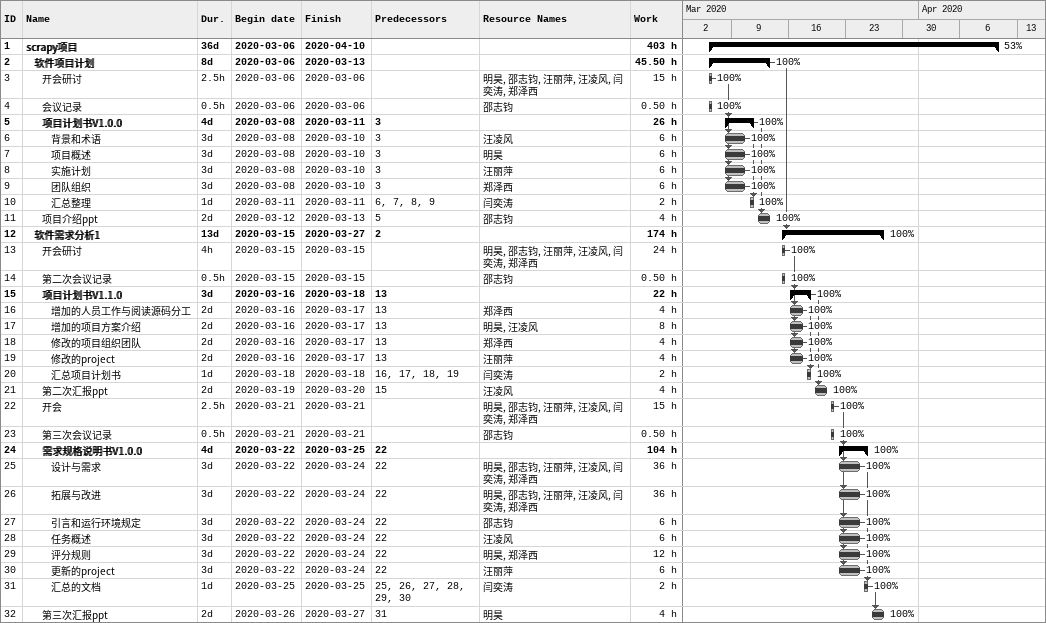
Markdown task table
| ID | Level | Task | Duration | Start | Finish | Predecessors | Resources | % complete | Work (h) |
|---|---|---|---|---|---|---|---|---|---|
| 1 | 1 | **scrapy项目** | 36d | 2020-03-06 | 2020-04-10 |  |  | 53 | 403 |
| 2 | 2 | **软件项目计划** | 8d | 2020-03-06 | 2020-03-13 |  |  | 100 | 45.50 |
| 3 | 3 | 开会研讨 | 2.5h | 2020-03-06 | 2020-03-06 |  | 明昊, 邵志钧, 汪丽萍, 汪凌风, 闫奕涛, 郑泽西 | 100 | 15 |
| 4 | 3 | 会议记录 | 0.5h | 2020-03-06 | 2020-03-06 |  | 邵志钧 | 100 | 0.50 |
| 5 | 3 | **项目计划书V1.0.0** | 4d | 2020-03-08 | 2020-03-11 | 3 |  | 100 | 26 |
| 6 | 4 | 背景和术语 | 3d | 2020-03-08 | 2020-03-10 | 3 | 汪凌风 | 100 | 6 |
| 7 | 4 | 项目概述 | 3d | 2020-03-08 | 2020-03-10 | 3 | 明昊 | 100 | 6 |
| 8 | 4 | 实施计划 | 3d | 2020-03-08 | 2020-03-10 | 3 | 汪丽萍 | 100 | 6 |
| 9 | 4 | 团队组织 | 3d | 2020-03-08 | 2020-03-10 | 3 | 郑泽西 | 100 | 6 |
| 10 | 4 | 汇总整理 | 1d | 2020-03-11 | 2020-03-11 | 6, 7, 8, 9 | 闫奕涛 | 100 | 2 |
| 11 | 3 | 项目介绍ppt | 2d | 2020-03-12 | 2020-03-13 | 5 | 邵志钧 | 100 | 4 |
| 12 | 2 | **软件需求分析1** | 13d | 2020-03-15 | 2020-03-27 | 2 |  | 100 | 174 |
| 13 | 3 | 开会研讨 | 4h | 2020-03-15 | 2020-03-15 |  | 明昊, 邵志钧, 汪丽萍, 汪凌风, 闫奕涛, 郑泽西 | 100 | 24 |
| 14 | 3 | 第二次会议记录 | 0.5h | 2020-03-15 | 2020-03-15 |  | 邵志钧 | 100 | 0.50 |
| 15 | 3 | **项目计划书V1.1.0** | 3d | 2020-03-16 | 2020-03-18 | 13 |  | 100 | 22 |
| 16 | 4 | 增加的人员工作与阅读源码分工 | 2d | 2020-03-16 | 2020-03-17 | 13 | 郑泽西 | 100 | 4 |
| 17 | 4 | 增加的项目方案介绍 | 2d | 2020-03-16 | 2020-03-17 | 13 | 明昊, 汪凌风 | 100 | 8 |
| 18 | 4 | 修改的项目组织团队 | 2d | 2020-03-16 | 2020-03-17 | 13 | 郑泽西 | 100 | 4 |
| 19 | 4 | 修改的project | 2d | 2020-03-16 | 2020-03-17 | 13 | 汪丽萍 | 100 | 4 |
| 20 | 4 | 汇总项目计划书 | 1d | 2020-03-18 | 2020-03-18 | 16, 17, 18, 19 | 闫奕涛 | 100 | 2 |
| 21 | 3 | 第二次汇报ppt | 2d | 2020-03-19 | 2020-03-20 | 15 | 汪凌风 | 100 | 4 |
| 22 | 3 | 开会 | 2.5h | 2020-03-21 | 2020-03-21 |  | 明昊, 邵志钧, 汪丽萍, 汪凌风, 闫奕涛, 郑泽西 | 100 | 15 |
| 23 | 3 | 第三次会议记录 | 0.5h | 2020-03-21 | 2020-03-21 |  | 邵志钧 | 100 | 0.50 |
| 24 | 3 | **需求规格说明书V1.0.0** | 4d | 2020-03-22 | 2020-03-25 | 22 |  | 100 | 104 |
| 25 | 4 | 设计与需求 | 3d | 2020-03-22 | 2020-03-24 | 22 | 明昊, 邵志钧, 汪丽萍, 汪凌风, 闫奕涛, 郑泽西 | 100 | 36 |
| 26 | 4 | 拓展与改进 | 3d | 2020-03-22 | 2020-03-24 | 22 | 明昊, 邵志钧, 汪丽萍, 汪凌风, 闫奕涛, 郑泽西 | 100 | 36 |
| 27 | 4 | 引言和运行环境规定 | 3d | 2020-03-22 | 2020-03-24 | 22 | 邵志钧 | 100 | 6 |
| 28 | 4 | 任务概述 | 3d | 2020-03-22 | 2020-03-24 | 22 | 汪凌风 | 100 | 6 |
| 29 | 4 | 评分规则 | 3d | 2020-03-22 | 2020-03-24 | 22 | 明昊, 郑泽西 | 100 | 12 |
| 30 | 4 | 更新的project | 3d | 2020-03-22 | 2020-03-24 | 22 | 汪丽萍 | 100 | 6 |
| 31 | 4 | 汇总的文档 | 1d | 2020-03-25 | 2020-03-25 | 25, 26, 27, 28, 29, 30 | 闫奕涛 | 100 | 2 |
| 32 | 3 | 第三次汇报ppt | 2d | 2020-03-26 | 2020-03-27 | 31 | 明昊 | 100 | 4 |
